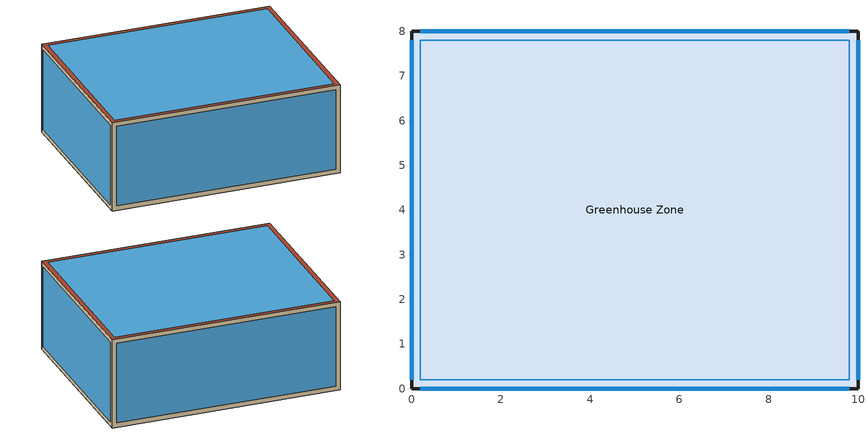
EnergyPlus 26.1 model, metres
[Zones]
Greenhouse Zone
 floor ground (Floor Construction): 0,8 10,8 10,0 0,0 z0
 wall outside (Frame Construction): 0,0 10,0 10,8 0,8 0,0 z0:4
 window (Cover Construction): 0.2,0 9.8,0 / 10,0.2 10,7.8 / 9.8,8 0.2,8 / 0,7.8 0,0.2 z0.2:3.8
 roof outside (Frame Construction): 0,8 0,0 10,0 10,8 z4
 skylight (Cover Construction): 0.2,7.8 0.2,0.2 9.8,0.2 9.8,7.8 z4
[Building]
Spike Greenhouse: 0, Country, 0.04, 0.4, FullExterior, 25
[Material]
Floor Soil: MediumSmooth, 0.2, 1.4, 1800, 800, 0.9, 0.7, 0.7
Frame: Smooth, 0.05, 50, 7800, 500, 0.9, 0.6, 0.6
[WindowMaterial:SimpleGlazingSystem]
Cover Film: 5.8, 0.8, 0.85
[Construction]
Floor Construction: Floor Soil
Frame Construction: Frame
Cover Construction: Cover Film
[Zone]
Greenhouse Zone: 0, 0, 0, 0, 1, 1, autocalculate, autocalculate
[ZoneInfiltration:DesignFlowRate]
Cover Infiltration: Greenhouse Zone, Always On, AirChanges/Hour, , , , 0.5, 1, 0, 0, 0
[ZoneVentilation:DesignFlowRate]
Window Ventilation: Greenhouse Zone, Vent Opening, AirChanges/Hour, , , , 30, Natural, 0, 1, 1, 0, 0, 0, 0
[ThermostatSetpoint:DualSetpoint]
Dual SP: Heating Setpoint, Cooling Setpoint
[ZoneControl:Thermostat]
Zone Thermostat: Greenhouse Zone, Thermostat Type, ThermostatSetpoint:DualSetpoint, Dual SP
[ZoneHVAC:IdealLoadsAirSystem]
Heater: , Heater Supply Node, , , 45, 12, 0.015, 0.009, LimitCapacity, , 30000, NoLimit, , , , , ConstantSensibleHeatRatio, 0.7, None
[Zone equipment]
Greenhouse Zone: Heater
[PythonPlugin:SearchPaths]
Plugin Paths: Yes, Yes, Yes
[PythonPlugin:Instance]
RT Bridge: No, rt_bridge, RTBridge
[Schedule:Constant]
Always On: Fraction, 1
Vent Opening: Fraction, 0
Heating Setpoint: Temperature, 12
Cooling Setpoint: Temperature, 60
Thermostat Type: 4
